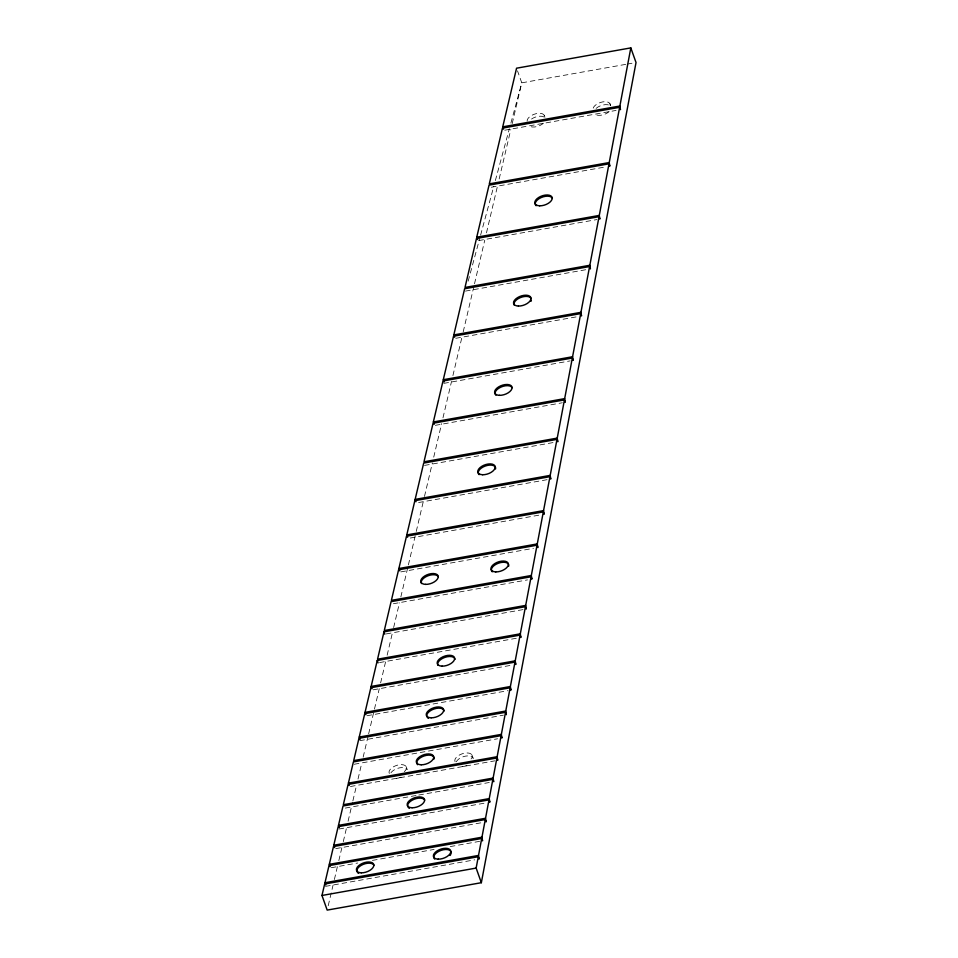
<?xml version="1.0" encoding="UTF-8"?>
<svg xmlns="http://www.w3.org/2000/svg" width="958" height="958" viewBox="0 0 958 958"><rect width="100%" height="100%" fill="white"/><g stroke="black" fill="none" stroke-linecap="round" stroke-linejoin="round"><path stroke-width="0.72" stroke-dasharray="4.79 3.59" d="M328.211 905.729L333.013 885.336M334.378 879.516L337.456 866.403M338.833 860.583L342.94 843.1M343.287 841.651L346.712 827.077M348.077 821.257L352.532 802.325M352.879 800.864L356.651 784.841M358.017 779.022L361.789 762.999M363.154 757.167L368.291 735.325M368.638 733.864L374.123 710.561M374.458 709.112L379.26 688.718M380.625 682.898L385.763 661.044M387.14 655.224L393.307 628.999M393.642 627.55L399.474 602.786M400.839 596.966L408.036 566.382M408.383 564.921L415.916 532.876M416.263 531.427L424.143 497.921M424.478 496.472L432.357 462.965M433.734 457.146L441.614 423.64M442.979 417.82L451.541 381.404M452.918 375.584L462.846 333.348M463.193 331.887L474.15 285.28M474.497 283.819L484.772 240.135M486.484 232.842L497.453 186.235M499.166 178.954L510.818 129.438M512.183 123.618L521.775 82.831L517.512 70.868M468.163 281.161L480.221 236.518M480.593 235.177L493.813 186.247M495.358 180.559L509.345 128.791M510.901 123.079L521.775 82.831L625.778 64.354M627.239 64.09L633.094 63.048M504.77 130.204L616.078 110.433M491.334 187.229L605.432 166.955M478.761 240.566L596.954 219.562M465.456 291.1L587.482 269.414M455.816 338.294L578.62 316.475M443.817 383.356L570.226 360.891M435.339 425.34L562.346 402.767M424.514 465.42L554.886 442.261M418.61 502.519L547.844 479.551M410.252 538.037L539.737 515.021M400.887 571.89L533.45 548.335M393.391 603.732L527.487 579.901M386.302 633.909L524.792 609.3M379.548 662.577L517.967 637.98M373.141 689.82L512.877 664.984M367.046 715.734L508.027 690.67M359.765 740.69L503.417 715.159M354.221 764.256L497.561 738.786M350.4 786.518L494.783 760.856M345.323 808.085L417.305 795.296M418.778 795.032L489.299 782.494M338.988 829.029L486.904 802.744M335.779 848.62L483.203 822.419M331.288 867.72L357.729 863.014M372.411 860.404L434.094 849.447M450.248 846.573L479.611 841.352M325.504 886.366L474.725 859.841M609.935 103.68L610.629 105.631M544.252 115.295L544.946 117.235M471.935 754.952L472.977 757.874M406.156 766.64L407.198 769.561A9.101 4.754 -19.6 0 0 399.031 767.957A9.101 4.754 -19.6 0 0 390.505 773.477M610.174 105.536A9.017 4.706 -19.6 0 0 604.342 101.716L602.69 101.907A9.017 4.706 -19.6 0 0 593.026 108.589M609.168 111.583A9.017 4.706 -19.6 0 1 594.906 114.11M596.127 108.386A9.017 4.706 -19.6 0 1 609.48 105.272M527.128 121.223A9.101 4.754 -19.6 0 1 536.085 113.679A9.101 4.754 -19.6 0 1 544.491 117.163M401.079 777.189A9.101 4.754 -19.6 0 1 394.456 778.375M389.319 773.465A9.101 4.754 -19.6 0 1 399.69 764.724A9.101 4.754 -19.6 0 1 404.324 771.669M455.098 761.778A9.101 4.754 -19.6 0 1 464.618 753.168A9.101 4.754 -19.6 0 1 471.096 758.928M543.461 123.235A9.101 4.754 -19.6 0 1 529.067 125.797M531.534 119.032A9.101 4.754 -19.6 0 1 544.683 117.463M466.857 765.502A9.101 4.754 -19.6 0 1 458.834 766.472M456.283 761.778A9.101 4.754 -19.6 0 1 465.66 756.09A9.101 4.754 -19.6 0 1 473.264 758.76"/><path stroke-width="1.44" d="M481.347 882.701L476.138 868.08L478.281 856.727L324.666 884.018L321.972 895.467L327.181 910.1L481.347 882.701L636.028 62.533L630.819 47.9L516.566 68.198L502.734 126.839L503.573 129.174M478.281 856.727L479.12 859.063L478.521 855.434L481.718 838.49L328.989 865.637L324.978 882.725L325.804 885.072M481.718 838.49L482.557 840.837L481.958 837.208L485.287 819.557L333.48 846.537L329.301 864.344L330.127 866.679M485.287 819.557L486.125 821.904L485.538 818.276L488.999 799.882L338.15 826.694L333.791 845.243L334.617 847.579M488.999 799.882L489.837 802.217L489.239 798.601L492.867 779.369L343.024 806.001L338.461 825.389L339.288 827.736M493.107 778.088L496.903 757.994L348.089 784.446L343.323 804.708L493.107 778.088L493.705 781.716L492.867 779.369M496.903 757.994L497.729 760.341L497.142 756.712L501.118 735.66L353.394 761.921L348.401 783.141L349.227 785.488M501.357 734.379L505.525 712.297L358.939 738.343L353.694 760.616L501.357 734.379L501.944 738.007L501.118 735.66M505.525 712.297L506.351 714.644L505.764 711.016L510.135 687.808L364.747 713.65L359.238 737.049L360.076 739.396M510.135 687.808L510.973 690.155L510.375 686.527L514.985 662.122L370.842 687.736L365.046 712.357L365.884 714.692M514.985 662.122L515.811 664.469L515.224 660.84L520.074 635.118L377.248 660.493L371.141 686.443L371.979 688.79M520.314 633.825L525.439 606.689L383.99 631.825L377.548 659.2L520.314 633.825L520.913 637.453L520.074 635.118M525.679 605.408L531.079 576.776L391.092 601.66L384.29 630.532L525.679 605.408L526.265 609.037L525.439 606.689M531.319 575.495L537.031 545.21L398.576 569.818L391.391 600.367L531.319 575.495L531.906 579.123L531.079 576.776M537.031 545.21L537.869 547.545L537.27 543.928L543.318 511.895L406.479 536.217L398.887 568.513L399.714 570.86M543.318 511.895L544.144 514.242L543.557 510.614L549.952 476.689L414.838 500.699L406.779 534.923L407.617 537.258M549.952 476.689L550.79 479.024L550.191 475.396L556.981 439.399L423.687 463.085L415.137 499.405L415.976 501.741M557.233 438.117L564.43 399.917L433.052 423.256L423.987 461.792L557.233 438.117L557.819 441.734L556.981 439.399M564.43 399.917L565.268 402.252L564.669 398.624L572.333 358.029L442.991 381.009L433.351 421.963L434.19 424.31M572.333 358.029L573.159 360.364L572.573 356.747L580.704 313.613L453.529 336.21L443.291 379.715L444.129 382.062M580.704 313.613L581.542 315.948L580.943 312.332L589.577 266.552L464.63 288.753L453.829 334.917L454.667 337.264M599.037 216.7L589.829 265.27L465.001 287.448L476.473 238.482L599.037 216.7L599.876 219.035L599.289 215.418L608.989 163.83L489.035 185.157L476.749 237.189L477.659 239.512M609.24 162.549L619.634 107.308L502.471 128.132L489.31 183.864L609.24 162.549L609.827 166.177L608.989 163.83M619.634 107.308L620.473 109.643L619.874 106.027L630.819 47.9M502.734 126.839L619.874 106.027M476.749 237.189L599.289 215.418M453.829 334.917L580.943 312.332M443.291 379.715L572.573 356.747M433.351 421.963L564.669 398.624M415.137 499.405L550.191 475.396M406.779 534.923L543.557 510.614M398.887 568.513L537.27 543.928M371.141 686.443L515.224 660.84M365.046 712.357L510.375 686.527M359.238 737.049L505.764 711.016M348.401 783.141L497.142 756.712M338.461 825.389L489.239 798.601M333.791 845.243L485.538 818.276M329.301 864.344L481.958 837.208M324.978 882.725L478.521 855.434M321.972 895.467L476.138 868.08M589.829 265.27L590.415 268.887L589.577 266.552M383.99 631.825L384.829 634.172M377.248 660.493L378.075 662.84M479.108 474.653A9.101 4.754 -19.6 0 1 485.455 465.959A9.101 4.754 -19.6 0 1 495.573 468.953M428.489 718.32A9.101 4.754 -19.6 0 1 427.579 717.722M426.969 716.967A9.101 4.754 -19.6 0 1 433.926 709.016A9.101 4.754 -19.6 0 1 444.093 711.028M417.616 764.7A9.101 4.754 -19.6 0 1 423.975 755.994A9.101 4.754 -19.6 0 1 434.082 758.987M409.413 808.277A9.101 4.754 -19.6 0 1 408.503 807.678M407.892 806.923A9.101 4.754 -19.6 0 1 414.024 799.295A9.101 4.754 -19.6 0 1 424.729 800.098M358.591 873.313A9.101 4.754 -19.6 0 1 357.705 872.714M357.106 871.948A9.101 4.754 -19.6 0 1 363.31 864.332A9.101 4.754 -19.6 0 1 373.979 865.194M434.692 859.063A9.101 4.754 -19.6 0 1 441.039 850.369A9.101 4.754 -19.6 0 1 451.158 853.362M450.775 854.404A9.101 4.754 -19.6 0 1 450.08 855.47M495.945 395.247A9.101 4.754 -19.6 0 1 500.651 387.212A9.101 4.754 -19.6 0 1 512.171 387.667M492.268 571.83A9.101 4.754 -19.6 0 1 498.615 563.124A9.101 4.754 -19.6 0 1 508.734 566.118M421.496 583.542A9.101 4.754 -19.6 0 1 427.615 575.914A9.101 4.754 -19.6 0 1 438.333 576.716M437.926 665.307A9.101 4.754 -19.6 0 1 444.883 657.368A9.101 4.754 -19.6 0 1 455.038 659.367M531.331 300.273A9.101 4.754 -19.6 0 1 530.96 301.315M514.266 305.219A9.101 4.754 -19.6 0 1 520.386 297.591A9.101 4.754 -19.6 0 1 531.103 298.393M536.121 205.742A9.101 4.754 -19.6 0 1 540.827 197.707A9.101 4.754 -19.6 0 1 552.347 198.162M482.676 474.737A9.101 4.754 -19.6 0 0 495.202 466.797A9.101 4.754 -19.6 0 0 481.623 466.426A9.101 4.754 -19.6 0 0 482.676 474.737M431.148 717.805A9.101 4.754 -19.6 0 0 443.674 709.854A9.101 4.754 -19.6 0 0 430.094 709.483A9.101 4.754 -19.6 0 0 431.148 717.805M421.185 764.783A9.101 4.754 -19.6 0 0 433.711 756.832A9.101 4.754 -19.6 0 0 420.131 756.461A9.101 4.754 -19.6 0 0 421.185 764.783M412.072 807.762A9.101 4.754 -19.6 0 0 424.598 799.822A9.101 4.754 -19.6 0 0 411.018 799.451A9.101 4.754 -19.6 0 0 412.072 807.762M361.238 872.822A9.101 4.754 -19.6 0 0 373.836 864.918A9.101 4.754 -19.6 0 0 360.304 864.475A9.101 4.754 -19.6 0 0 361.238 872.822M539.689 205.814A9.101 4.754 -19.6 0 0 552.215 197.875A9.101 4.754 -19.6 0 0 538.635 197.504A9.101 4.754 -19.6 0 0 539.689 205.814M518.434 306.057A9.101 4.754 -19.6 0 0 530.971 298.118A9.101 4.754 -19.6 0 0 517.38 297.734A9.101 4.754 -19.6 0 0 518.434 306.057M499.513 395.331A9.101 4.754 -19.6 0 0 512.039 387.379A9.101 4.754 -19.6 0 0 498.459 387.008A9.101 4.754 -19.6 0 0 499.513 395.331M495.825 571.902A9.101 4.754 -19.6 0 0 508.363 563.963A9.101 4.754 -19.6 0 0 494.783 563.591A9.101 4.754 -19.6 0 0 495.825 571.902M425.663 584.38A9.101 4.754 -19.6 0 0 438.201 576.429A9.101 4.754 -19.6 0 0 424.622 576.057A9.101 4.754 -19.6 0 0 425.663 584.38M442.093 666.145A9.101 4.754 -19.6 0 0 454.631 658.206A9.101 4.754 -19.6 0 0 441.039 657.823A9.101 4.754 -19.6 0 0 442.093 666.145M438.261 859.146A9.101 4.754 -19.6 0 0 450.787 851.207A9.101 4.754 -19.6 0 0 437.207 850.836A9.101 4.754 -19.6 0 0 438.261 859.146"/></g></svg>
